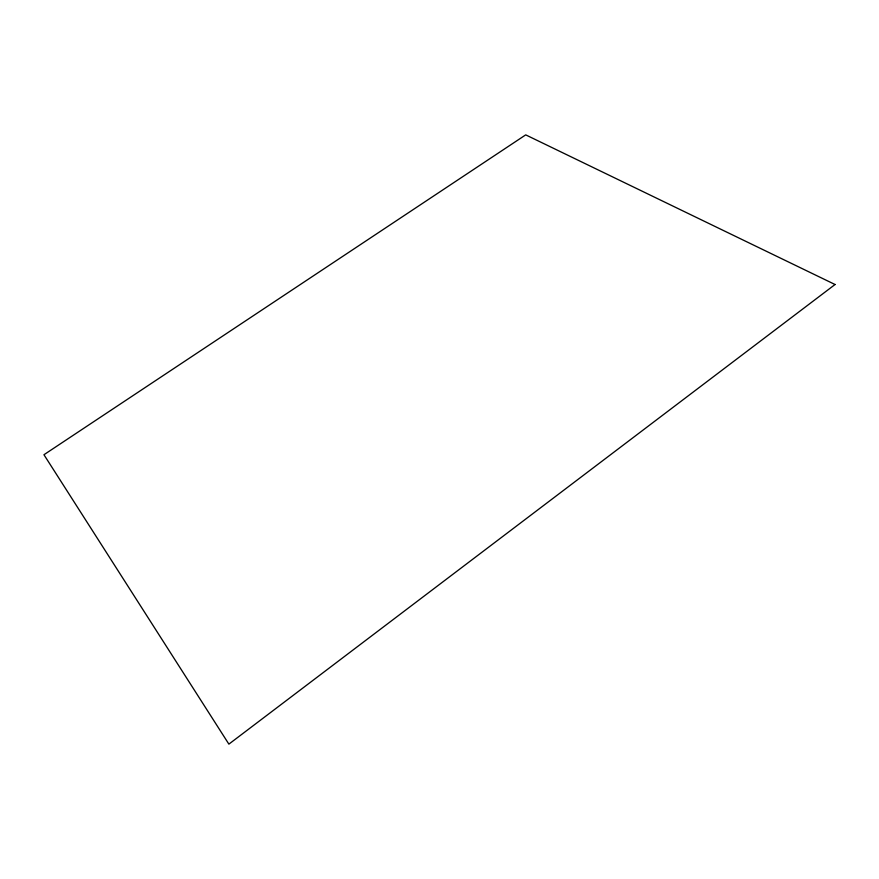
<?xml version="1.0" encoding="UTF-8"?>
<svg xmlns="http://www.w3.org/2000/svg" width="879" height="879" viewBox="0 0 879 879"><rect width="100%" height="100%" fill="white"/><g stroke="black" fill="none" stroke-linecap="round" stroke-linejoin="round"><path stroke-width="1.32" d="M835.05 284.51L228.881 744.128L43.95 454.729L525.719 134.872L835.05 284.51"/></g></svg>
